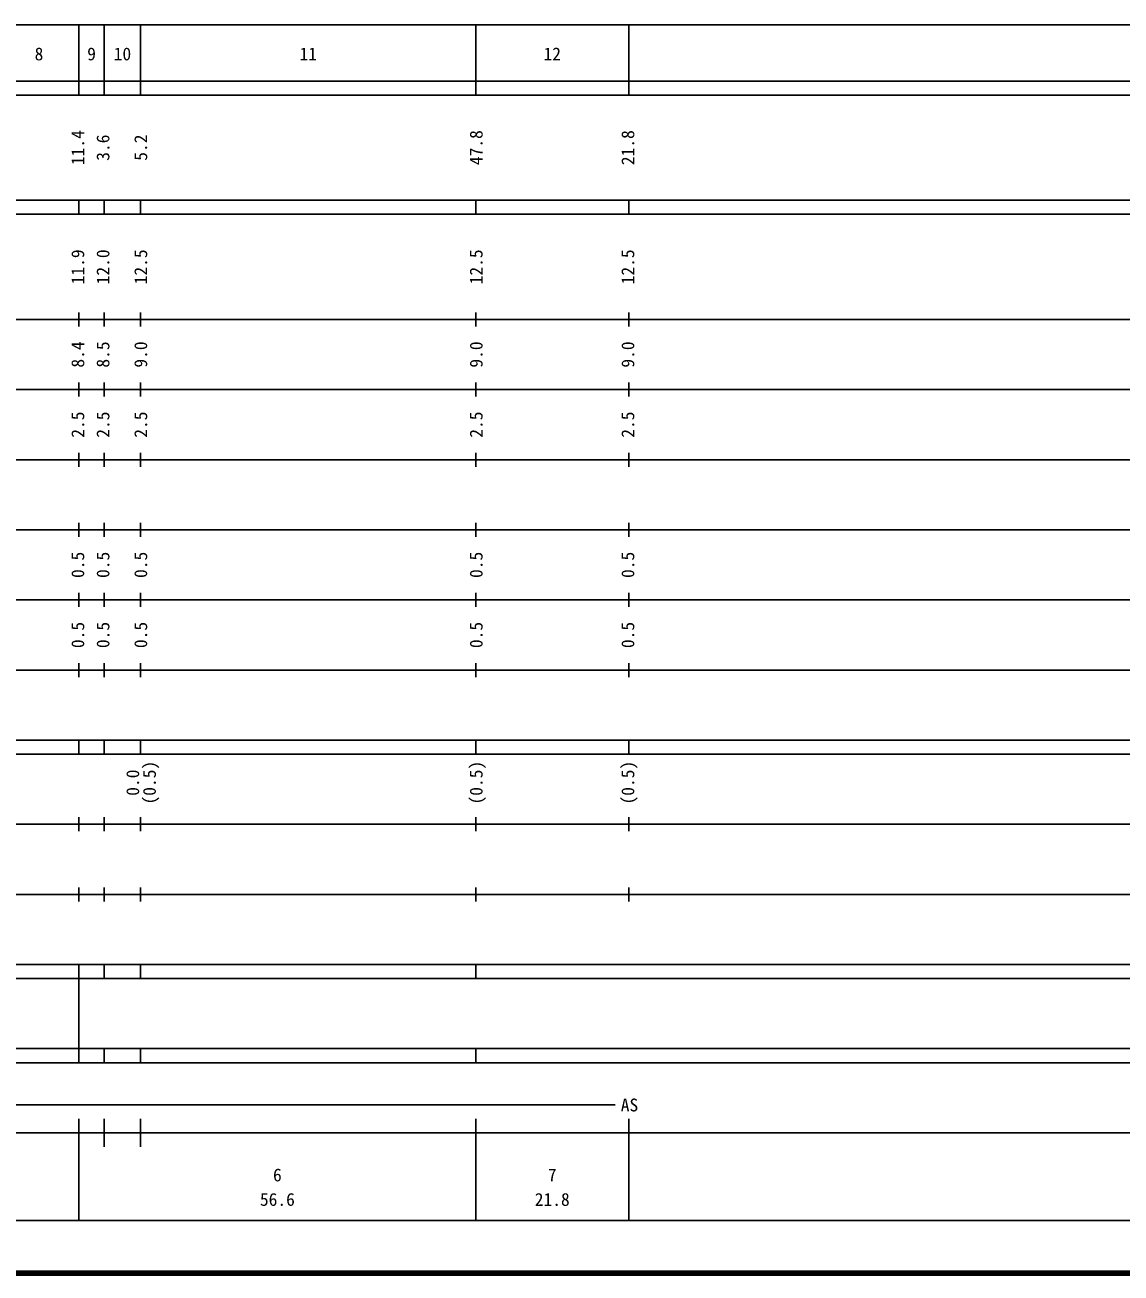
# Model space of a CAD drawing. Units: millimetres, scale not verified. Extents: x 40000 to 680000, y 20000 to 380000.
# Drawn here: x 303700 to 460019, y 20000 to 198000 of the extents above; entities that cross this region are included whole.
import ezdxf
from ezdxf.enums import TextEntityAlignment as Align

# ---------------------------------------------------------------- set-up
doc = ezdxf.new("R2010")
doc.units = ezdxf.units.MM
doc.header["$LTSCALE"] = 1000
doc.layers.add('M-TTL', color=2, linetype='Continuous', lineweight=140)
doc.layers.add('M-TTL-BAND', color=7, linetype='Continuous', lineweight=25)
doc.styles.add('ＭＳ ゴシック', font='')
doc.styles.get('ＭＳ ゴシック').set_extended_font_data('MS Gothic')

msp = doc.modelspace()

# ---------------------------------------------------------------- linework, layer by layer
at = {"layer": 'M-TTL'}
msp.add_line((40000, 20000), (680000, 20000), dxfattribs=at)
at = {"layer": 'M-TTL-BAND'}
for p, q in [((68000, 198000), (579000, 198000)), ((311400, 188000), (311400, 198000)), ((315000, 188000), (315000, 198000)), ((320200, 188000), (320200, 198000)), ((368000, 188000), (368000, 198000)), ((389800, 188000), (389800, 198000)), ((40000, 190000), (579000, 190000)), ((40000, 188000), (579000, 188000)), ((40000, 173000), (579000, 173000)), ((311400, 171000), (311400, 173000)), ((315000, 171000), (315000, 173000)), ((320200, 171000), (320200, 173000)), ((368000, 171000), (368000, 173000)), ((389800, 171000), (389800, 173000)), ((40000, 171000), (579000, 171000)), ((311400, 155000), (311400, 157000)), ((315000, 155000), (315000, 157000)), ((320200, 155000), (320200, 157000)), ((368000, 155000), (368000, 157000)), ((389800, 155000), (389800, 157000)), ((40000, 156000), (579000, 156000)), ((46000, 146000), (579000, 146000)), ((311400, 145000), (311400, 147000)), ((315000, 145000), (315000, 147000)), ((320200, 145000), (320200, 147000)), ((368000, 145000), (368000, 147000)), ((389800, 145000), (389800, 147000)), ((52000, 136000), (579000, 136000)), ((311400, 135000), (311400, 137000)), ((315000, 135000), (315000, 137000)), ((320200, 135000), (320200, 137000)), ((368000, 135000), (368000, 137000)), ((389800, 135000), (389800, 137000)), ((311400, 125000), (311400, 127000)), ((315000, 125000), (315000, 127000)), ((320200, 125000), (320200, 127000)), ((368000, 125000), (368000, 127000)), ((389800, 125000), (389800, 127000)), ((46000, 126000), (579000, 126000)), ((52000, 116000), (579000, 116000)), ((311400, 115000), (311400, 117000)), ((315000, 115000), (315000, 117000)), ((320200, 115000), (320200, 117000)), ((368000, 115000), (368000, 117000)), ((389800, 115000), (389800, 117000)), ((311400, 105000), (311400, 107000)), ((315000, 105000), (315000, 107000)), ((320200, 105000), (320200, 107000)), ((368000, 105000), (368000, 107000)), ((389800, 105000), (389800, 107000)), ((56750, 106000), (579000, 106000)), ((56750, 96000), (579000, 96000)), ((311400, 94000), (311400, 96000)), ((315000, 94000), (315000, 96000)), ((320200, 94000), (320200, 96000)), ((368000, 94000), (368000, 96000)), ((389800, 94000), (389800, 96000)), ((40000, 94000), (579000, 94000)), ((49000, 84000), (579000, 84000)), ((311400, 83000), (311400, 85000)), ((315000, 83000), (315000, 85000)), ((320200, 83000), (320200, 85000)), ((368000, 83000), (368000, 85000)), ((389800, 83000), (389800, 85000)), ((311400, 73000), (311400, 75000)), ((315000, 73000), (315000, 75000)), ((320200, 73000), (320200, 75000)), ((368000, 73000), (368000, 75000)), ((389800, 73000), (389800, 75000)), ((40000, 74000), (579000, 74000)), ((40000, 64000), (579000, 64000)), ((311400, 62000), (311400, 64000)), ((315000, 62000), (315000, 64000)), ((320200, 62000), (320200, 64000)), ((368000, 62000), (368000, 64000)), ((55250, 62000), (579000, 62000)), ((311400, 52000), (311400, 62000)), ((55250, 52000), (579000, 52000)), ((311400, 50000), (311400, 52000)), ((315000, 50000), (315000, 52000)), ((320200, 50000), (320200, 52000)), ((368000, 50000), (368000, 52000)), ((40000, 50000), (579000, 50000)), ((78448, 44000), (387886, 44000)), ((311400, 27500), (311400, 42000)), ((315000, 38000), (315000, 42000)), ((320200, 38000), (320200, 42000)), ((368000, 27500), (368000, 42000)), ((389800, 27500), (389800, 42000)), ((40000, 40000), (579000, 40000)), ((68000, 27500), (579000, 27500))]:
    msp.add_line(p, q, dxfattribs=at)

# ---------------------------------------------------------------- texts
at = {"layer": 'M-TTL-BAND', "style": 'ＭＳ ゴシック'}
for s, p in [('8', (305700, 192405)), ('9', (313200, 192405)), ('10', (317600, 192405)), ('11', (344100, 192405)), ('12', (378900, 192405)), ('AS', (389916, 42500)), ('6', (339700, 32523)), ('7', (378900, 32523)), ('56.6', (339700, 29033)), ('21.8', (378900, 29033))]:
    msp.add_text(s, height=1833, dxfattribs=at).set_placement(p, align=Align.BOTTOM_CENTER)
for s, p in [('11.4', (312700, 180500)), ('3.6', (316290, 180500)), ('5.2', (321676, 180500)), ('47.8', (369516, 180500)), ('21.8', (391147, 180500)), ('11.9', (312700, 163500)), ('12.0', (316290, 163500)), ('12.5', (321676, 163500)), ('12.5', (369516, 163500)), ('12.5', (391147, 163500)), ('8.4', (312700, 151000)), ('8.5', (316290, 151000)), ('9.0', (321676, 151000)), ('9.0', (369516, 151000)), ('9.0', (391147, 151000)), ('2.5', (312700, 141000)), ('2.5', (316290, 141000)), ('2.5', (321676, 141000)), ('2.5', (369516, 141000)), ('2.5', (391147, 141000)), ('0.5', (312700, 121000)), ('0.5', (316290, 121000)), ('0.5', (321676, 121000)), ('0.5', (369516, 121000)), ('0.5', (391147, 121000)), ('0.5', (312700, 111000)), ('0.5', (316290, 111000)), ('0.5', (321676, 111000)), ('0.5', (369516, 111000)), ('0.5', (391147, 111000)), ('(0.5)', (322916, 89937)), ('(0.5)', (369516, 89937)), ('(0.5)', (391147, 89937)), ('0.0', (320534, 89937))]:
    msp.add_text(s, height=1833, rotation=90, dxfattribs=at).set_placement(p, align=Align.BOTTOM_CENTER)

doc.saveas('drawing.dxf')
